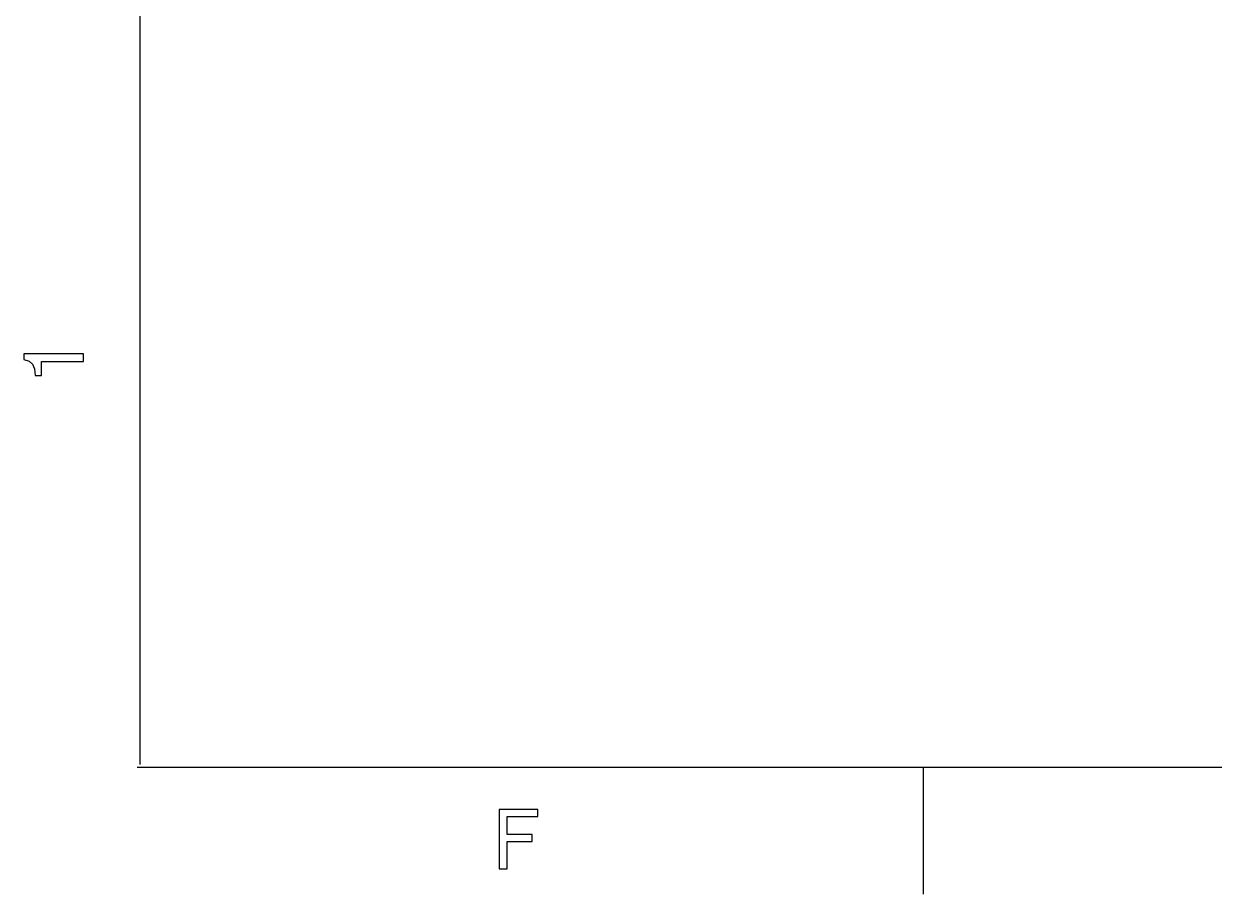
# Model space of a CAD drawing. Extents: x 0 to 297, y -130 to 79.
# Drawn here: x 3.3 to 73.5, y -128.1 to -76.8 of the extents above; entities that cross this region are included whole.
import ezdxf

# ---------------------------------------------------------------- set-up
doc = ezdxf.new("R2010")
doc.units = 0
doc.layers.get('0').update_dxf_attribs({"linetype": 'CONTINUOUS'})

msp = doc.modelspace()

# ---------------------------------------------------------------- linework, layer by layer
at = {"color": 7}
for p, q in [((10.144844, 69.665133), (10.144844, -120.484891)), ((6.83321, -96.241921), (3.308, -96.241921)), ((3.308, -96.241921), (3.308, -96.584921)), ((3.308, -96.584921), (3.61564, -96.675921)), ((3.61564, -96.675921), (3.82241, -96.856921)), ((3.82241, -96.856921), (3.94345, -97.134921)), ((4.34186, -97.517921), (4.34186, -96.700921)), ((4.34186, -96.700921), (6.83321, -96.700921)), ((6.83321, -96.700921), (6.83321, -96.241921)), ((6.83321, -96.700921), (6.83321, -96.700921)), ((3.94345, -97.134921), (3.98379, -97.517921)), ((3.98379, -97.517921), (4.34186, -97.517921)), ((9.995553, -120.629921), (286.70447, -120.629921)), ((56.342, -120.629921), (56.342, -128.129921)), ((33.61254, -123.129921), (31.333, -123.129921)), ((31.333, -123.129921), (31.333, -126.629921)), ((33.61254, -123.553921), (33.61254, -123.129921)), ((31.80202, -124.602921), (31.80202, -123.553921)), ((31.80202, -123.553921), (33.61254, -123.553921)), ((33.27465, -124.602921), (31.80202, -124.602921)), ((33.27465, -125.020921), (33.27465, -124.602921)), ((31.80202, -126.629921), (31.80202, -125.020921)), ((31.80202, -125.020921), (33.27465, -125.020921)), ((31.333, -126.629921), (31.80202, -126.629921)), ((31.333, -126.629921), (31.333, -126.629921))]:
    msp.add_line(p, q, dxfattribs=at)

doc.saveas('drawing.dxf')
